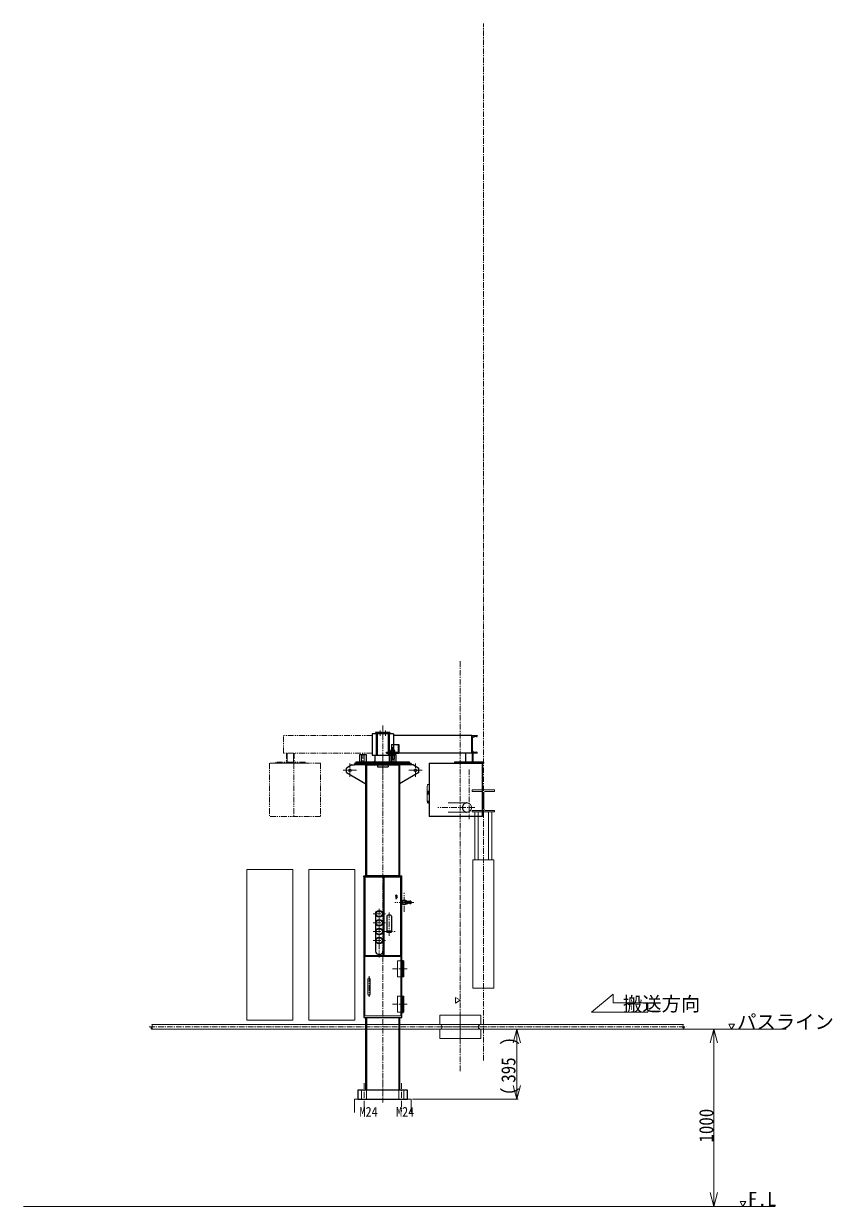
# Model space of a CAD drawing. Header units: millimetres. Extents: x -211 to 45495, y 24 to 52952.
# Drawn here: x 18189 to 22752, y 33830 to 40503 of the extents above; entities that cross this region are included whole.
import ezdxf

# ---------------------------------------------------------------- set-up
doc = ezdxf.new("R2010")
doc.units = ezdxf.units.MM
for name, pattern in [('CENTER', [50.7, 31.8, -6.3, 6.3, -6.3]), ('DASHED', [4, 3, -1]), ('PHANTOM', [63.3, 31.8, -6.3, 6.3, -6.3, 6.3, -6.3])]:
    doc.linetypes.add(name, pattern=pattern)
doc.layers.add('Layer2', color=7, linetype='Continuous')
doc.styles.add('ＭＳ 明朝', font='')
doc.styles.get('ＭＳ 明朝').set_extended_font_data('ＭＳ 明朝')
pattern_1 = [(45, (0, 0), (-3.5355339, 3.5355339), [])]
pattern_2 = [(-45, (0, 0), (0.70710678, 0.70710678), [])]
pattern_3 = [(45, (0, 0), (-0.70710678, 0.70710678), [])]

# ---------------------------------------------------------------- blocks, each defined once
blk = doc.blocks.new('BLKF186')
at = {"layer": 'Layer2', "color": 7, "linetype": 'CENTER', "lineweight": 13}
blk.add_line((18896.9, 34842.9), (21926.9, 34842.9), dxfattribs=at)
at = {"layer": 'Layer2', "color": 7, "linetype": 'Continuous', "lineweight": 13}
for p, q in [((21911.9, 34855.6), (18911.9, 34855.6)), ((18911.9, 34830.2), (22491.6, 34830.2))]:
    blk.add_line(p, q, dxfattribs=at)
for centre, start, end in [((18916.9, 34836.6), 128.21695, 231.78305), ((18906.9, 34849.3), 308.21695, 51.78305), ((18906.9, 34836.6), 308.21695, 51.78305), ((21916.9, 34849.3), 128.21695, 231.78305), ((21916.9, 34836.6), 128.21695, 231.78305), ((21906.9, 34836.6), 308.21695, 51.78305)]:
    blk.add_arc(centre, 8.08, start, end, dxfattribs=at)
blk = doc.blocks.new('BLKF187')
at = {"layer": 'Layer2', "color": 7, "linetype": 'Continuous', "lineweight": 13}
for p, q in [((20767.8, 34907.9), (20537.8, 34907.9)), ((20537.8, 34907.9), (20537.8, 34855.6)), ((20767.8, 34855.6), (20767.8, 34907.9)), ((20537.8, 34855.6), (20767.8, 34855.6)), ((20537.8, 34830.2), (20767.8, 34830.2)), ((20537.8, 34830.2), (20537.8, 34777.9)), ((20767.8, 34777.9), (20767.8, 34830.2)), ((20537.8, 34777.9), (20767.8, 34777.9))]:
    blk.add_line(p, q, dxfattribs=at)
at = {"layer": 'Layer2', "color": 7, "linetype": 'CENTER', "lineweight": 13}
for p, q in [((20652.8, 34922.9), (20652.8, 34757.9)), ((20522.8, 34842.9), (20782.8, 34842.9))]:
    blk.add_line(p, q, dxfattribs=at)
at = {"layer": 'Layer2', "color": 7, "linetype": 'Continuous', "lineweight": 13}
for centre, start, end in [((20537.8, 34842.9), 270, 90), ((20767.8, 34842.9), 90, 270)]:
    blk.add_arc(centre, 12.7, start, end, dxfattribs=at)
blk = doc.blocks.new('FXTIP_ARROW_S')
at = {"color": 0, "linetype": 'Continuous', "lineweight": -2}
for q in [(-1, 0), (-0.966, 0.259), (-0.966, -0.259)]:
    blk.add_line((0, 0), q, dxfattribs=at)
blk = doc.blocks.new('FXTIP_ARROW_E')
at = {"color": 0, "linetype": 'Continuous', "lineweight": -2}
for q in [(-1, 0), (-0.966, 0.259), (-0.966, -0.259)]:
    blk.add_line((0, 0), q, dxfattribs=at)
blk = doc.blocks.new('BLKF188')
at = {"layer": 'Layer2', "color": 6, "linetype": 'Continuous', "lineweight": 13}
for p, q in [((20720.3, 36171.2), (20720.3, 36180.2)), ((20720.3, 36180.2), (20845.3, 36180.2)), ((20771.5, 36171.2), (20720.3, 36171.2)), ((20845.3, 36171.2), (20794, 36171.2)), ((20845.3, 36180.2), (20845.3, 36171.2)), ((20779.5, 36072.2), (20779.5, 36163.2)), ((20786, 36163.2), (20786, 36072.2)), ((20720.3, 36055.2), (20720.3, 36064.2)), ((20720.3, 36064.2), (20771.5, 36064.2)), ((20845.3, 36055.2), (20720.3, 36055.2)), ((20794, 36064.2), (20845.3, 36064.2)), ((20845.3, 36064.2), (20845.3, 36055.2))]:
    blk.add_line(p, q, dxfattribs=at)
for centre, start, end in [((20771.5, 36163.2), 0, 90), ((20794, 36163.2), 90, 180), ((20771.5, 36072.2), 270, 0), ((20794, 36072.2), 180, 270)]:
    blk.add_arc(centre, 8, start, end, dxfattribs=at)
blk = doc.blocks.new('BLKF189')
at = {"layer": 'Layer2', "color": 6, "linetype": 'Continuous', "lineweight": 13}
for p, q in [((19797.8, 35730.2), (19797.8, 34880.2)), ((19797.8, 35730.2), (20057.8, 35730.2)), ((20057.8, 35730.2), (20057.8, 34880.2)), ((19797.8, 34880.2), (20057.8, 34880.2))]:
    blk.add_line(p, q, dxfattribs=at)
blk = doc.blocks.new('BLKF190')
at = {"layer": 'Layer2', "color": 6, "linetype": 'Continuous', "lineweight": 13}
for p, q in [((19447.8, 35730.2), (19447.8, 34880.2)), ((19447.8, 35730.2), (19707.8, 35730.2)), ((19707.8, 35730.2), (19707.8, 34880.2)), ((19447.8, 34880.2), (19707.8, 34880.2))]:
    blk.add_line(p, q, dxfattribs=at)
blk = doc.blocks.new('BLKF193')
at = {"layer": 'Layer2', "color": 7, "linetype": 'CENTER', "lineweight": 13}
blk.add_line((20215.3, 35647.5), (20215.3, 34437.5), dxfattribs=at)
at = {"layer": 'Layer2', "color": 3, "linetype": 'Continuous', "lineweight": 25}
for p, q in [((20119.9, 34485.2), (20119.9, 34895.2)), ((20119.9, 34895.2), (20310.6, 34895.2)), ((20310.6, 34895.2), (20310.6, 34485.2)), ((20310.6, 34485.2), (20119.9, 34485.2))]:
    blk.add_line(p, q, dxfattribs=at)
at = {"layer": 'Layer2', "color": 7, "linetype": 'DASHED', "lineweight": 13}
for p, q in [((20125.2, 34485.2), (20125.2, 34895.2)), ((20305.3, 34485.2), (20305.3, 34895.2))]:
    blk.add_line(p, q, dxfattribs=at)
blk = doc.blocks.new('BLKF194')
at = {"layer": 'Layer2', "color": 7, "linetype": 'DASHED', "lineweight": 13}
for p, q in [((20326.3, 35215.2), (20325.8, 35214.7)), ((20325.8, 35214.7), (20325.8, 35197.7)), ((20331.8, 35214.7), (20325.8, 35214.7)), ((20325.8, 35197.2), (20325.8, 35179.2)), ((20325.8, 35178.7), (20325.8, 35161.7)), ((20331.8, 35214.7), (20331.3, 35215.2)), ((20331.8, 35197.7), (20331.8, 35214.7)), ((20331.8, 35179.2), (20331.8, 35197.2)), ((20331.8, 35161.7), (20331.8, 35178.7)), ((20325.8, 35161.2), (20325.8, 35143.2)), ((20325.8, 35142.7), (20325.8, 35125.7)), ((20325.8, 35125.7), (20326.3, 35125.2)), ((20331.8, 35125.7), (20325.8, 35125.7)), ((20331.3, 35125.2), (20331.8, 35125.7)), ((20331.8, 35143.2), (20331.8, 35161.2)), ((20331.8, 35125.7), (20331.8, 35142.7))]:
    blk.add_line(p, q, dxfattribs=at)
at = {"layer": 'Layer2', "color": 7, "linetype": 'Continuous', "lineweight": 13}
for p, q in [((20325.8, 35197.7), (20325.8, 35197.2)), ((20325.8, 35179.2), (20325.8, 35178.7)), ((20331.8, 35197.2), (20331.8, 35197.7)), ((20331.8, 35178.7), (20331.8, 35179.2)), ((20325.8, 35161.7), (20325.8, 35161.2)), ((20325.8, 35143.2), (20325.8, 35142.7)), ((20331.8, 35161.2), (20331.8, 35161.7)), ((20331.8, 35142.7), (20331.8, 35143.2))]:
    blk.add_line(p, q, dxfattribs=at)
at = {"layer": 'Layer2', "color": 7, "linetype": 'CENTER', "lineweight": 13}
blk.add_line((20328.8, 35219.7), (20328.8, 35120.7), dxfattribs=at)
blk = doc.blocks.new('BLKF195')
at = {"layer": 'Layer2', "color": 7, "linetype": 'Continuous', "lineweight": 13}
for p, q in [((20298.8, 35127.2), (20298.8, 35213.2)), ((20322.3, 35215.2), (20300.8, 35215.2)), ((20322.3, 35215.2), (20322.3, 35197.2)), ((20322.3, 35197.2), (20334.8, 35197.2)), ((20322.3, 35179.2), (20322.3, 35161.2)), ((20334.8, 35179.2), (20322.3, 35179.2)), ((20334.8, 35179.2), (20334.8, 35197.2)), ((20322.3, 35125.2), (20300.8, 35125.2)), ((20322.3, 35161.2), (20334.8, 35161.2)), ((20334.8, 35143.2), (20322.3, 35143.2)), ((20322.3, 35143.2), (20322.3, 35125.2)), ((20334.8, 35143.2), (20334.8, 35161.2))]:
    blk.add_line(p, q, dxfattribs=at)
at = {"layer": 'Layer2', "color": 7, "linetype": 'DASHED', "lineweight": 13}
for p, q in [((20322.8, 35197.2), (20322.8, 35179.2)), ((20323.6, 35179.2), (20323.6, 35197.2)), ((20325.8, 35197.2), (20325.8, 35179.2)), ((20331.8, 35179.2), (20331.8, 35197.2)), ((20322.8, 35161.2), (20322.8, 35143.2)), ((20323.6, 35143.2), (20323.6, 35161.2)), ((20325.8, 35161.2), (20325.8, 35143.2)), ((20331.8, 35143.2), (20331.8, 35161.2))]:
    blk.add_line(p, q, dxfattribs=at)
at = {"layer": 'Layer2', "color": 7, "linetype": 'CENTER', "lineweight": 13}
for p, q in [((20328.8, 35179.2), (20328.8, 35197.2)), ((20328.8, 35143.2), (20328.8, 35161.2))]:
    blk.add_line(p, q, dxfattribs=at)
at = {"layer": 'Layer2', "color": 7, "linetype": 'Continuous', "lineweight": 13}
for centre, start, end in [((20300.8, 35213.2), 90, 180), ((20300.8, 35127.2), 180, 270)]:
    blk.add_arc(centre, 2, start, end, dxfattribs=at)
blk = doc.blocks.new('BLKF196')
at = {"layer": 'Layer2', "color": 7, "linetype": 'DASHED', "lineweight": 13}
for p, q in [((20325.8, 35014.7), (20326.3, 35015.2)), ((20325.8, 34997.7), (20325.8, 35014.7)), ((20331.8, 35014.7), (20325.8, 35014.7)), ((20325.8, 34979.2), (20325.8, 34997.2)), ((20325.8, 34961.7), (20325.8, 34978.7)), ((20331.3, 35015.2), (20331.8, 35014.7)), ((20331.8, 35014.7), (20331.8, 34997.7)), ((20331.8, 34997.2), (20331.8, 34979.2)), ((20331.8, 34978.7), (20331.8, 34961.7)), ((20325.8, 34943.2), (20325.8, 34961.2)), ((20325.8, 34925.7), (20325.8, 34942.7)), ((20326.3, 34925.2), (20325.8, 34925.7)), ((20331.8, 34925.7), (20325.8, 34925.7)), ((20331.8, 34925.7), (20331.3, 34925.2)), ((20331.8, 34961.2), (20331.8, 34943.2)), ((20331.8, 34942.7), (20331.8, 34925.7))]:
    blk.add_line(p, q, dxfattribs=at)
at = {"layer": 'Layer2', "color": 7, "linetype": 'Continuous', "lineweight": 13}
for p, q in [((20325.8, 34997.2), (20325.8, 34997.7)), ((20325.8, 34978.7), (20325.8, 34979.2)), ((20331.8, 34997.7), (20331.8, 34997.2)), ((20331.8, 34979.2), (20331.8, 34978.7)), ((20325.8, 34961.2), (20325.8, 34961.7)), ((20325.8, 34942.7), (20325.8, 34943.2)), ((20331.8, 34961.7), (20331.8, 34961.2)), ((20331.8, 34943.2), (20331.8, 34942.7))]:
    blk.add_line(p, q, dxfattribs=at)
at = {"layer": 'Layer2', "color": 7, "linetype": 'CENTER', "lineweight": 13}
blk.add_line((20328.8, 34920.7), (20328.8, 35019.7), dxfattribs=at)
blk = doc.blocks.new('BLKF197')
at = {"layer": 'Layer2', "color": 7, "linetype": 'Continuous', "lineweight": 13}
for p, q in [((20298.8, 35013.2), (20298.8, 34927.2)), ((20322.3, 35015.2), (20300.8, 35015.2)), ((20322.3, 34997.2), (20322.3, 35015.2)), ((20334.8, 34997.2), (20322.3, 34997.2)), ((20322.3, 34979.2), (20334.8, 34979.2)), ((20322.3, 34961.2), (20322.3, 34979.2)), ((20334.8, 34997.2), (20334.8, 34979.2)), ((20322.3, 34925.2), (20300.8, 34925.2)), ((20334.8, 34961.2), (20322.3, 34961.2)), ((20322.3, 34943.2), (20334.8, 34943.2)), ((20322.3, 34925.2), (20322.3, 34943.2)), ((20334.8, 34961.2), (20334.8, 34943.2))]:
    blk.add_line(p, q, dxfattribs=at)
at = {"layer": 'Layer2', "color": 7, "linetype": 'DASHED', "lineweight": 13}
for p, q in [((20322.8, 34979.2), (20322.8, 34997.2)), ((20323.6, 34997.2), (20323.6, 34979.2)), ((20325.8, 34979.2), (20325.8, 34997.2)), ((20331.8, 34997.2), (20331.8, 34979.2)), ((20322.8, 34943.2), (20322.8, 34961.2)), ((20323.6, 34961.2), (20323.6, 34943.2)), ((20325.8, 34943.2), (20325.8, 34961.2)), ((20331.8, 34961.2), (20331.8, 34943.2))]:
    blk.add_line(p, q, dxfattribs=at)
at = {"layer": 'Layer2', "color": 7, "linetype": 'CENTER', "lineweight": 13}
for p, q in [((20328.8, 34997.2), (20328.8, 34979.2)), ((20328.8, 34961.2), (20328.8, 34943.2))]:
    blk.add_line(p, q, dxfattribs=at)
at = {"layer": 'Layer2', "color": 7, "linetype": 'Continuous', "lineweight": 13}
for centre, start, end in [((20300.8, 35013.2), 90, 180), ((20300.8, 34927.2), 180, 270)]:
    blk.add_arc(centre, 2, start, end, dxfattribs=at)
blk = doc.blocks.new('BLKF198')
at = {"layer": 'Layer2', "color": 7, "linetype": 'CENTER', "lineweight": 13}
blk.add_line((20215.3, 36367.9), (20215.3, 35647.5), dxfattribs=at)
at = {"layer": 'Layer2', "color": 3, "linetype": 'Continuous', "lineweight": 25}
for p, q in [((20119.9, 35695.2), (20119.9, 36320.2)), ((20119.9, 36320.2), (20310.6, 36320.2)), ((20310.6, 36320.2), (20310.6, 35695.2)), ((20310.6, 35695.2), (20119.9, 35695.2))]:
    blk.add_line(p, q, dxfattribs=at)
at = {"layer": 'Layer2', "color": 7, "linetype": 'DASHED', "lineweight": 13}
for p, q in [((20125.2, 35695.2), (20125.2, 36320.2)), ((20305.3, 35695.2), (20305.3, 36320.2))]:
    blk.add_line(p, q, dxfattribs=at)
blk = doc.blocks.new('BLKF199')
at = {"layer": 'Layer2', "color": 7, "linetype": 'CENTER', "lineweight": 13}
blk.add_line((20358.5, 35545.2), (20348, 35545.2), dxfattribs=at)
at = {"layer": 'Layer2', "color": 3, "linetype": 'Continuous', "lineweight": 25}
for p, q in [((20350, 35537.7), (20350, 35552.7)), ((20350, 35552.7), (20355.9, 35552.7)), ((20355.9, 35549), (20350, 35549)), ((20355.9, 35541.5), (20350, 35541.5)), ((20355.9, 35537.7), (20350, 35537.7)), ((20355.9, 35552.7), (20356.5, 35551.7)), ((20356.5, 35538.7), (20355.9, 35537.7)), ((20356.5, 35551.7), (20356.5, 35538.7))]:
    blk.add_line(p, q, dxfattribs=at)
for centre, radius, start, end in [((20353.2, 35550.8), 3.32, 325.61575, 34.38425), ((20344.1, 35545.2), 12.4, 342.41205, 17.58795), ((20353.2, 35539.6), 3.32, 325.61575, 34.38425)]:
    blk.add_arc(centre, radius, start, end, dxfattribs=at)
blk = doc.blocks.new('BLKF200')
at = {"layer": 'Layer2', "color": 7, "linetype": 'CENTER', "lineweight": 13}
blk.add_line((20376.3, 35545.2), (20341.8, 35545.2), dxfattribs=at)
at = {"layer": 'Layer2', "color": 3, "linetype": 'Continuous', "lineweight": 25}
for p, q in [((20345, 35549.2), (20343.8, 35548)), ((20343.8, 35548), (20343.8, 35542.4)), ((20345, 35541.2), (20343.8, 35542.4)), ((20368.8, 35549.2), (20345, 35549.2)), ((20345, 35549.2), (20345, 35541.2)), ((20368.8, 35541.2), (20345, 35541.2)), ((20367.2, 35549.2), (20367.2, 35541.2)), ((20373.7, 35552.7), (20368.8, 35552.7)), ((20368.8, 35552.7), (20368.8, 35537.7)), ((20373.7, 35549), (20368.8, 35549)), ((20373.7, 35541.5), (20368.8, 35541.5)), ((20373.7, 35537.7), (20368.8, 35537.7)), ((20373.7, 35552.7), (20374.3, 35551.7)), ((20374.3, 35538.7), (20373.7, 35537.7)), ((20374.3, 35551.7), (20374.3, 35538.7))]:
    blk.add_line(p, q, dxfattribs=at)
at = {"layer": 'Layer2', "color": 7, "linetype": 'DASHED', "lineweight": 13}
for p, q in [((20367.2, 35548.4), (20344.2, 35548.4)), ((20367.2, 35542), (20344.2, 35542)), ((20368.8, 35549.2), (20367.2, 35548.4)), ((20368.8, 35541.2), (20367.2, 35542))]:
    blk.add_line(p, q, dxfattribs=at)
at = {"layer": 'Layer2', "color": 3, "linetype": 'Continuous', "lineweight": 25}
for centre, radius, start, end in [((20371, 35550.8), 3.32, 325.61575, 34.38425), ((20361.9, 35545.2), 12.4, 342.41205, 17.58795), ((20371, 35539.6), 3.32, 325.61575, 34.38425)]:
    blk.add_arc(centre, radius, start, end, dxfattribs=at)
blk = doc.blocks.new('BLKF201')
at = {"layer": 'Layer2', "color": 3, "linetype": 'Continuous', "lineweight": 25}
for p, q in [((20389.3, 36320.2), (20375.3, 36320.2)), ((20389.3, 36320.2), (20419.3, 36302.7)), ((20419.3, 36277.7), (20419.3, 36302.7)), ((20419.3, 36277.7), (20310.6, 36214.3))]:
    blk.add_line(p, q, dxfattribs=at)
at = {"layer": 'Layer2', "color": 7, "linetype": 'CENTER', "lineweight": 13}
for p, q in [((20400.3, 36252.7), (20400.3, 36327.7)), ((20362.8, 36290.2), (20437.8, 36290.2))]:
    blk.add_line(p, q, dxfattribs=at)
at = {"layer": 'Layer2', "color": 3, "linetype": 'Continuous', "lineweight": 25}
blk.add_circle((20400.3, 36290.2), 7.5, dxfattribs=at)
blk = doc.blocks.new('BLKF203')
at = {"layer": 'Layer2', "color": 7, "linetype": 'PHANTOM', "lineweight": 13}
for p, q in [((19776.9, 36336.2), (19611.9, 36336.2)), ((19611.9, 36336.2), (19611.9, 36330.2)), ((19611.9, 36330.2), (19776.9, 36330.2)), ((19776.9, 36330.2), (19776.9, 36336.2))]:
    blk.add_line(p, q, dxfattribs=at)
blk = doc.blocks.new('BLKF202')
at = {"layer": 'Layer2', "color": 7, "linetype": 'PHANTOM', "lineweight": 13}
for p, q in [((20155.3, 36486.2), (19655.2, 36486.2)), ((19655.2, 36386.2), (19655.2, 36486.2)), ((20155.3, 36386.2), (19655.2, 36386.2)), ((19673, 36386.2), (19673, 36336.2)), ((19715.7, 36386.2), (19715.7, 36336.2)), ((19864.5, 36330.2), (19576.4, 36330.2)), ((19576.4, 36330.2), (19576.4, 36030.2)), ((19673, 36336.2), (19715.7, 36336.2)), ((19714.5, 36330.2), (19714.5, 36030.2)), ((19864.5, 36330.2), (19864.5, 36030.2)), ((19864.5, 36030.2), (19576.4, 36030.2))]:
    blk.add_line(p, q, dxfattribs=at)
at = {"layer": 'Layer2', "color": 7, "linetype": 'DASHED', "lineweight": 13}
for p, q in [((19676.5, 36386.2), (19676.5, 36336.2)), ((19712.2, 36386.2), (19712.2, 36336.2))]:
    blk.add_line(p, q, dxfattribs=at)
at = {"layer": 'Layer2', "color": 7, "linetype": 'PHANTOM', "lineweight": 13}
blk.add_blockref('BLKF203', (0, 0), dxfattribs=at)
blk = doc.blocks.new('BLKF204')
at = {"layer": 'Layer2', "color": 3, "linetype": 'Continuous', "lineweight": 25}
for p, q in [((20283.9, 36402.2), (20258.9, 36402.2)), ((20258.9, 36402.2), (20258.9, 36392.2)), ((20283.9, 36392.2), (20258.9, 36392.2)), ((20263.9, 36392.2), (20263.9, 36352.2)), ((20278.9, 36392.2), (20278.9, 36352.2)), ((20283.9, 36392.2), (20283.9, 36402.2)), ((20263.9, 36352.2), (20278.9, 36352.2))]:
    blk.add_line(p, q, dxfattribs=at)
at = {"layer": 'Layer2', "color": 7, "linetype": 'CENTER', "lineweight": 13}
blk.add_line((20271.4, 36412.2), (20271.4, 36342.2), dxfattribs=at)
blk = doc.blocks.new('BLKF205')
at = {"layer": 'Layer2', "color": 6, "linetype": 'Continuous', "lineweight": 20}
for p, q in [((20477.8, 36030.2), (20477.8, 36330.2)), ((20477.8, 36330.2), (20777.8, 36330.2)), ((20478.8, 36031.2), (20478.8, 36329.2)), ((20478.8, 36329.2), (20776.8, 36329.2)), ((20776.8, 36329.2), (20776.8, 36031.2)), ((20777.8, 36330.2), (20777.8, 36030.2)), ((20466.8, 36157.3), (20466.8, 36201.2)), ((20470.4, 36172.7), (20470.4, 36157.4)), ((20470.4, 36172.7), (20476.5, 36172.7)), ((20470.6, 36154.6), (20470.6, 36172.7)), ((20470.6, 36171.1), (20476.5, 36171.1)), ((20472, 36210.2), (20476.8, 36210.2)), ((20478.6, 36172.9), (20478.6, 36174.1)), ((20478.6, 36172.9), (20478.6, 36114.2)), ((20478.8, 36208.2), (20478.8, 36175)), ((20466.8, 36152.2), (20466.8, 36157.3)), ((20466.8, 36114.2), (20466.8, 36150.9)), ((20468.1, 36154.1), (20468.6, 36154.3)), ((20468.7, 36156.8), (20470.4, 36157.4)), ((20473.2, 36117), (20469.9, 36114.7)), ((20470.4, 36154.6), (20470.4, 36157.4)), ((20476.6, 36105.2), (20472, 36105.2)), ((20478.6, 36114.2), (20478.6, 36108.2)), ((20478.6, 36108.2), (20478.6, 36107.2)), ((20776.8, 36031.2), (20478.8, 36031.2)), ((20777.8, 36030.2), (20477.8, 36030.2))]:
    blk.add_line(p, q, dxfattribs=at)
for centre, radius, start, end in [((20776.8, 36329.2), 0.25, 0, 180), ((20776.8, 36329.2), 0.25, 180, 0), ((20777.8, 36330.2), 0.25, 0, 180), ((20777.8, 36330.2), 0.25, 180, 0), ((20481.8, 36201.2), 15, 152.96431, 180), ((20472, 36206.2), 4, 90, 152.96431), ((20476.5, 36175), 2.32, 271.82835, 358.75344), ((20476.5, 36173.4), 2.32, 271.82835, 335.68791), ((20476.8, 36208.2), 2, 0, 90), ((20467.4, 36157.6), 0.706, 211.31144, 261.07668), ((20471.6, 36151), 4.86, 154.98938, 181.01376), ((20468.8, 36152.2), 2, 180, 193.17954), ((20481.8, 36114.2), 15, 180, 207.0357), ((20469.1, 36152.3), 1.98, 117.76357, 157.76027), ((20468.5, 36161.6), 4.84, 255.55894, 267.4061), ((20468.4, 36158), 1.24, 263.06307, 286.01695), ((20472, 36109.2), 4, 207.03569, 270), ((20444.4, 36286.9), 134.9, 280.33278, 281.18889), ((20472.7, 36114.2), 2.8, 0, 180), ((20472.7, 36114.2), 2.8, 180, 0.00001), ((20476.6, 36107.2), 2, 270, 0), ((20478.8, 36031.2), 0.25, 0, 180), ((20478.8, 36031.2), 0.25, 180, 0), ((20477.8, 36030.2), 0.25, 0, 180), ((20477.8, 36030.2), 0.25, 180, 0)]:
    blk.add_arc(centre, radius, start, end, dxfattribs=at)
blk = doc.blocks.new('BLKF206')
at = {"layer": 'Layer2', "color": 3, "linetype": 'Continuous', "lineweight": 25}
for p, q in [((20785.3, 36336.2), (20620.3, 36336.2)), ((20620.3, 36336.2), (20620.3, 36330.2)), ((20620.3, 36330.2), (20785.3, 36330.2)), ((20785.3, 36330.2), (20785.3, 36336.2))]:
    blk.add_line(p, q, dxfattribs=at)
blk = doc.blocks.new('BLKF207')
at = {"layer": 'Layer2', "color": 3, "linetype": 'Continuous', "lineweight": 25}
for p, q in [((20717, 36386.2), (20717, 36486.2)), ((20717, 36486.2), (20748.4, 36486.2)), ((20720.2, 36469.4), (20720.2, 36403)), ((20744.7, 36480.4), (20727.5, 36477.4)), ((20748.4, 36486.2), (20748.4, 36484.3)), ((20748.4, 36386.2), (20717, 36386.2)), ((20727.5, 36395), (20744.7, 36392.1)), ((20748.4, 36388.1), (20748.4, 36386.2))]:
    blk.add_line(p, q, dxfattribs=at)
for centre, radius, start, end in [((20728.2, 36469.4), 8, 95, 180), ((20744.4, 36484.3), 4, 275, 0), ((20728.2, 36403), 8, 180, 265), ((20744.4, 36388.1), 4, 0, 85)]:
    blk.add_arc(centre, radius, start, end, dxfattribs=at)
blk = doc.blocks.new('BLKF209')
at = {"layer": 'Layer2', "color": 3, "linetype": 'Continuous', "lineweight": 25}
for p, q in [((20263.9, 36436.2), (20306.6, 36436.2)), ((20263.9, 36436.2), (20263.9, 36392.2)), ((20302.8, 36436.2), (20302.8, 36392.2)), ((20306.6, 36436.2), (20306.6, 36392.2)), ((20236.3, 36392.2), (20306.6, 36392.2)), ((20236.3, 36386.2), (20236.3, 36392.2)), ((20236.3, 36386.2), (20306.6, 36386.2)), ((20275.2, 36392.2), (20275.2, 36386.2)), ((20306.6, 36386.2), (20306.6, 36392.2))]:
    blk.add_line(p, q, dxfattribs=at)
blk = doc.blocks.new('BLKF208')
at = {"layer": 'Layer2', "color": 7, "linetype": 'DASHED', "lineweight": 13}
for p, q in [((20263.9, 36392.2), (20263.9, 36386.2)), ((20278.9, 36392.2), (20278.9, 36386.2))]:
    blk.add_line(p, q, dxfattribs=at)
at = {"layer": 'Layer2', "color": 7, "linetype": 'CENTER', "lineweight": 13}
blk.add_line((20271.4, 36420.6), (20271.4, 36366.6), dxfattribs=at)
at = {"layer": 'Layer2', "color": 3, "linetype": 'Continuous', "lineweight": 25}
blk.add_blockref('BLKF209', (0, 0), dxfattribs=at)
blk = doc.blocks.new('BLKF210')
at = {"layer": 'Layer2', "color": 3, "linetype": 'Continuous', "lineweight": 25}
for p, q in [((20291.4, 36378.2), (20251.4, 36378.2)), ((20251.4, 36378.2), (20251.4, 36338.2)), ((20291.4, 36338.2), (20291.4, 36378.2)), ((20251.4, 36338.2), (20291.4, 36338.2))]:
    blk.add_line(p, q, dxfattribs=at)
at = {"layer": 'Layer2', "color": 7, "linetype": 'DASHED', "lineweight": 13}
for p, q in [((20263.9, 36378.2), (20263.9, 36338.2)), ((20278.9, 36378.2), (20278.9, 36338.2))]:
    blk.add_line(p, q, dxfattribs=at)
at = {"layer": 'Layer2', "color": 7, "linetype": 'CENTER', "lineweight": 13}
blk.add_line((20271.4, 36386.2), (20271.4, 36330.2), dxfattribs=at)
blk = doc.blocks.new('BLKF211')
at = {"layer": 'Layer2', "color": 3, "linetype": 'Continuous', "lineweight": 25}
for p, q in [((20123.5, 36378.2), (20083.5, 36378.2)), ((20083.5, 36378.2), (20083.5, 36338.2)), ((20123.5, 36338.2), (20123.5, 36378.2)), ((20083.5, 36338.2), (20123.5, 36338.2))]:
    blk.add_line(p, q, dxfattribs=at)
at = {"layer": 'Layer2', "color": 7, "linetype": 'DASHED', "lineweight": 13}
for p, q in [((20096, 36378.2), (20096, 36338.2)), ((20111, 36378.2), (20111, 36338.2))]:
    blk.add_line(p, q, dxfattribs=at)
at = {"layer": 'Layer2', "color": 7, "linetype": 'CENTER', "lineweight": 13}
blk.add_line((20103.5, 36386.2), (20103.5, 36330.2), dxfattribs=at)
blk = doc.blocks.new('BLKF212')
at = {"layer": 'Layer2', "color": 3, "linetype": 'Continuous', "lineweight": 25}
for p, q in [((20041.3, 36320.2), (20011.3, 36302.7)), ((20011.3, 36277.7), (20011.3, 36302.7)), ((20041.3, 36320.2), (20055.3, 36320.2)), ((20011.3, 36277.7), (20119.9, 36214.3))]:
    blk.add_line(p, q, dxfattribs=at)
at = {"layer": 'Layer2', "color": 7, "linetype": 'CENTER', "lineweight": 13}
for p, q in [((20030.3, 36252.7), (20030.3, 36327.7)), ((20067.8, 36290.2), (19992.8, 36290.2))]:
    blk.add_line(p, q, dxfattribs=at)
at = {"layer": 'Layer2', "color": 3, "linetype": 'Continuous', "lineweight": 25}
blk.add_circle((20030.3, 36290.2), 7.5, dxfattribs=at)
blk = doc.blocks.new('BLKF192')
at = {"layer": 'Layer2', "linetype": 'Continuous', "lineweight": 13}
h = blk.add_hatch(dxfattribs=at)
h.set_pattern_fill('_USER', scale=5, angle=45, style=0, pattern_type=0)
h.set_pattern_definition(pattern_1)
h.paths.add_polyline_path([(20185.3, 36496.2), (20185.3, 36376.2), (20177.8, 36376.2), (20177.8, 36496.2)])
h = blk.add_hatch(dxfattribs=at)
h.set_pattern_fill('_USER', scale=5, angle=45, style=0, pattern_type=0)
h.set_pattern_definition(pattern_1)
h.paths.add_polyline_path([(20245.3, 36496.2), (20245.3, 36376.2), (20252.8, 36376.2), (20252.8, 36496.2)])
at = {"layer": 'Layer2', "linetype": 'Continuous', "lineweight": 20}
h = blk.add_hatch(dxfattribs=at)
h.set_pattern_fill('_USER', color=6, angle=45, style=0, pattern_type=0)
h.set_pattern_definition(pattern_3)
h.paths.add_polyline_path([(20170.3, 36344.2), (20164.3, 36338.2), (20170.3, 36338.2)])
h = blk.add_hatch(dxfattribs=at)
h.set_pattern_fill('_USER', color=6, angle=-45, style=0, pattern_type=0)
h.set_pattern_definition(pattern_2)
h.paths.add_polyline_path([(20185.3, 36329.2), (20185.3, 36323.2), (20179.3, 36329.2)])
h = blk.add_hatch(dxfattribs=at)
h.set_pattern_fill('_USER', color=6, angle=-45, style=0, pattern_type=0)
h.set_pattern_definition(pattern_2)
h.paths.add_polyline_path([(20245.3, 36329.2), (20245.3, 36323.2), (20251.3, 36329.2)])
h = blk.add_hatch(dxfattribs=at)
h.set_pattern_fill('_USER', color=6, angle=45, style=0, pattern_type=0)
h.set_pattern_definition(pattern_3)
h.paths.add_polyline_path([(20260.3, 36344.2), (20266.3, 36338.2), (20260.3, 36338.2)])
at = {"layer": 'Layer2', "color": 3, "linetype": 'Continuous', "lineweight": 25}
for p, q in [((20255.3, 36503.2), (20175.3, 36503.2)), ((20175.3, 36503.2), (20175.3, 36497.2)), ((20255.3, 36503.2), (20255.3, 36497.2)), ((20275.3, 36496.2), (20155.3, 36496.2)), ((20155.3, 36496.2), (20155.3, 36376.2)), ((20255.3, 36497.2), (20175.3, 36497.2)), ((20185.3, 36496.2), (20185.3, 36497.2)), ((20245.3, 36496.2), (20245.3, 36497.2)), ((20275.3, 36496.2), (20275.3, 36392.2)), ((20717, 36486.2), (20275.3, 36486.2)), ((20717, 36486.2), (20717, 36386.2)), ((20155.3, 36376.2), (20275.3, 36376.2)), ((20170.3, 36376.2), (20170.3, 36338.2)), ((20260.3, 36376.2), (20260.3, 36338.2)), ((20717, 36386.2), (20275.3, 36386.2)), ((20275.3, 36386.2), (20275.3, 36376.2)), ((20681.4, 36386.2), (20681.4, 36336.2)), ((20724.1, 36386.2), (20724.1, 36336.2)), ((20375.3, 36329.2), (20055.3, 36329.2)), ((20055.3, 36329.2), (20055.3, 36320.2)), ((20375.3, 36320.2), (20055.3, 36320.2)), ((20065.3, 36338.2), (20365.3, 36338.2)), ((20065.3, 36329.2), (20065.3, 36338.2)), ((20065.3, 36329.2), (20365.3, 36329.2)), ((20185.3, 36329.2), (20185.3, 36309.2)), ((20185.3, 36309.2), (20245.3, 36309.2)), ((20245.3, 36329.2), (20245.3, 36309.2)), ((20365.3, 36329.2), (20365.3, 36338.2)), ((20375.3, 36329.2), (20375.3, 36320.2)), ((20681.4, 36336.2), (20724.1, 36336.2)), ((20107.8, 35695.2), (20322.8, 35695.2)), ((20107.8, 35689.2), (20107.8, 35695.2)), ((20107.8, 35689.2), (20107.8, 34895.2)), ((20107.8, 35689.2), (20322.8, 35689.2)), ((20113.8, 35689.2), (20113.8, 35245.2)), ((20216.8, 35689.2), (20216.8, 35245.2)), ((20316.8, 35245.2), (20316.8, 35689.2)), ((20322.8, 35689.2), (20322.8, 35695.2)), ((20322.8, 34895.2), (20322.8, 35689.2)), ((20288.8, 35582.7), (20288.8, 35570.2)), ((20294.8, 35582.7), (20294.8, 35570.2)), ((20174.1, 35480.2), (20174.1, 35330.2)), ((20216.8, 35480.2), (20216.8, 35330.2)), ((20238.2, 35466.8), (20238.2, 35380.2)), ((20265.4, 35466.8), (20265.4, 35380.2)), ((20174.1, 35330.2), (20174.1, 35270.2)), ((20216.8, 35330.2), (20216.8, 35270.2)), ((20107.8, 35245.2), (20322.8, 35245.2)), ((20107.8, 34895.2), (20322.8, 34895.2)), ((20355.3, 34485.2), (20075.3, 34485.2)), ((20075.3, 34485.2), (20075.3, 34435.2)), ((20075.3, 34435.2), (20355.3, 34435.2)), ((20355.3, 34435.2), (20355.3, 34485.2))]:
    blk.add_line(p, q, dxfattribs=at)
at = {"layer": 'Layer2', "color": 7, "linetype": 'CENTER', "lineweight": 13}
for p, q in [((20200.3, 36515.2), (20200.3, 36484.8)), ((20215.3, 36543.2), (20215.3, 36271.2)), ((20230.3, 36515.2), (20230.3, 36484.8)), ((20285.1, 35582.7), (20297.9, 35582.7)), ((20291.8, 35589.1), (20291.8, 35563.5)), ((20336.4, 35491.6), (20336.4, 35598.8)), ((20195.4, 35509), (20195.4, 35301)), ((20390, 35545.2), (20282.8, 35545.2)), ((20160.4, 35480.2), (20230.7, 35480.2)), ((20251.8, 35488.7), (20251.8, 35356)), ((20160.4, 35430.2), (20230.7, 35430.2)), ((20160.4, 35380.2), (20230.7, 35380.2)), ((20226.2, 35380.2), (20286.2, 35380.2)), ((20160.4, 35330.2), (20230.7, 35330.2)), ((20195.4, 35363), (20195.4, 35235)), ((20352.3, 35170.2), (20270.8, 35170.2)), ((20328.8, 35197.7), (20328.8, 35215.2)), ((20328.8, 35161.7), (20328.8, 35178.7)), ((20137.8, 35128.7), (20137.8, 35011.7)), ((20328.8, 35125.2), (20328.8, 35142.7)), ((20352.3, 34970.2), (20270.8, 34970.2)), ((20328.8, 35015.2), (20328.8, 34997.7)), ((20328.8, 34978.7), (20328.8, 34961.7)), ((20328.8, 34942.7), (20328.8, 34925.2)), ((20110.3, 34525.2), (20110.3, 34365.2)), ((20215.3, 34545.2), (20215.3, 34415.2)), ((20320.3, 34525.2), (20320.3, 34365.2))]:
    blk.add_line(p, q, dxfattribs=at)
at = {"layer": 'Layer2', "color": 7, "linetype": 'Continuous', "lineweight": 13}
for p, q in [((20177.8, 36496.2), (20177.8, 36376.2)), ((20185.3, 36496.2), (20185.3, 36376.2)), ((20245.3, 36496.2), (20245.3, 36376.2)), ((20252.8, 36496.2), (20252.8, 36376.2)), ((20334.8, 35215.2), (20322.8, 35215.2)), ((20322.8, 35215.2), (20322.8, 35197.7)), ((20334.8, 35197.7), (20322.8, 35197.7)), ((20322.8, 35178.7), (20322.8, 35161.7)), ((20322.8, 35178.7), (20334.8, 35178.7)), ((20334.8, 35197.7), (20334.8, 35215.2)), ((20334.8, 35161.7), (20334.8, 35178.7)), ((20131.3, 35113.7), (20131.3, 35026.7)), ((20144.3, 35026.7), (20144.3, 35113.7)), ((20334.8, 35161.7), (20322.8, 35161.7)), ((20322.8, 35142.7), (20322.8, 35125.2)), ((20322.8, 35142.7), (20334.8, 35142.7)), ((20334.8, 35125.2), (20322.8, 35125.2)), ((20334.8, 35125.2), (20334.8, 35142.7)), ((20334.8, 35015.2), (20322.8, 35015.2)), ((20322.8, 34997.7), (20322.8, 35015.2)), ((20322.8, 34997.7), (20334.8, 34997.7)), ((20334.8, 34978.7), (20322.8, 34978.7)), ((20322.8, 34961.7), (20322.8, 34978.7)), ((20334.8, 35015.2), (20334.8, 34997.7)), ((20334.8, 34978.7), (20334.8, 34961.7)), ((20322.8, 34961.7), (20334.8, 34961.7)), ((20334.8, 34942.7), (20322.8, 34942.7)), ((20322.8, 34925.2), (20322.8, 34942.7)), ((20334.8, 34925.2), (20322.8, 34925.2)), ((20334.8, 34942.7), (20334.8, 34925.2)), ((20055.3, 34359.2), (20055.3, 34435.2)), ((20055.3, 34435.2), (20375.3, 34435.2)), ((20375.3, 34359.2), (20375.3, 34435.2))]:
    blk.add_line(p, q, dxfattribs=at)
at = {"layer": 'Layer2', "color": 7, "linetype": 'DASHED', "lineweight": 13}
for p, q in [((20684.9, 36386.2), (20684.9, 36336.2)), ((20720.6, 36386.2), (20720.6, 36336.2)), ((20150.3, 36329.2), (20150.3, 36320.2)), ((20185.3, 36338.2), (20185.3, 36329.2)), ((20245.3, 36338.2), (20245.3, 36329.2)), ((20280.3, 36329.2), (20280.3, 36320.2)), ((20222.8, 35689.2), (20222.8, 35245.2)), ((20113.8, 35245.2), (20113.8, 34904.2)), ((20113.8, 35239.2), (20316.8, 35239.2)), ((20316.8, 35245.2), (20316.8, 34904.2)), ((20325.8, 35215.2), (20325.8, 35197.7)), ((20325.8, 35178.7), (20325.8, 35161.7)), ((20331.8, 35197.7), (20331.8, 35215.2)), ((20331.8, 35161.7), (20331.8, 35178.7)), ((20325.8, 35142.7), (20325.8, 35125.2)), ((20331.8, 35125.2), (20331.8, 35142.7)), ((20325.8, 34997.7), (20325.8, 35015.2)), ((20325.8, 34961.7), (20325.8, 34978.7)), ((20331.8, 35015.2), (20331.8, 34997.7)), ((20331.8, 34978.7), (20331.8, 34961.7)), ((20107.8, 34904.2), (20322.8, 34904.2)), ((20325.8, 34925.2), (20325.8, 34942.7)), ((20331.8, 34942.7), (20331.8, 34925.2)), ((20096.3, 34485.2), (20096.3, 34435.2)), ((20124.3, 34485.2), (20124.3, 34435.2)), ((20306.3, 34485.2), (20306.3, 34435.2)), ((20334.3, 34485.2), (20334.3, 34435.2))]:
    blk.add_line(p, q, dxfattribs=at)
at = {"layer": 'Layer2', "color": 6, "linetype": 'Continuous', "lineweight": 20}
for p, q in [((20170.3, 36344.2), (20164.3, 36338.2)), ((20185.3, 36323.2), (20179.3, 36329.2)), ((20245.3, 36323.2), (20251.3, 36329.2)), ((20260.3, 36344.2), (20266.3, 36338.2))]:
    blk.add_line(p, q, dxfattribs=at)
at = {"layer": 'Layer2', "color": 3, "linetype": 'Continuous', "lineweight": 25}
for radius in [13.6, 10.8]:
    blk.add_circle((20336.4, 35545.2), radius, dxfattribs=at)
at = {"layer": 'Layer2', "color": 7, "linetype": 'Continuous', "lineweight": 13}
for centre, start, end in [((20137.8, 35113.7), 0, 180), ((20137.8, 35026.7), 180, 0)]:
    blk.add_arc(centre, 6.5, start, end, dxfattribs=at)
at = {"layer": 'Layer2', "color": 3, "linetype": 'Continuous', "lineweight": 25}
for centre, major_axis, ratio in [((20291.8, 35582.7), (3, 0), 0.866025), ((20195.4, 35480.2), (21.3, 0), 0.866025), ((20195.4, 35430.2), (21.3, 0), 0.866025), ((20195.4, 35480.2), (17.9, 0), 0.866025), ((20195.4, 35430.2), (17.9, 0), 0.866025), ((20195.4, 35380.2), (21.3, 0), 0.866025), ((20195.4, 35380.2), (17.9, 0), 0.866025), ((20251.8, 35380.2), (13.6, 0), 0.5), ((20251.8, 35380.2), (10.8, 0), 0.5), ((20195.4, 35330.2), (21.3, 0), 0.866025), ((20195.4, 35330.2), (17.9, 0), 0.866025)]:
    blk.add_ellipse(centre, major_axis=major_axis, ratio=ratio, dxfattribs=at)
for centre, major_axis, ratio, start_param, end_param in [((20291.8, 35570.2), (3, 0), 0.866025, 3.141593, 6.283185), ((20251.8, 35466.8), (13.6, 0), 0.5, 0, 3.141593), ((20195.4, 35270.2), (21.3, 0), 0.866025, 3.141593, 6.283185)]:
    blk.add_ellipse(centre, major_axis=major_axis, ratio=ratio, start_param=start_param, end_param=end_param, dxfattribs=at)
at = {"layer": 'Layer2', "color": 7, "linetype": 'PHANTOM', "lineweight": 13}
blk.add_blockref('BLKF202', (0, 0), dxfattribs=at)
at = {"layer": 'Layer2', "color": 7, "linetype": 'DASHED', "lineweight": 13}
for name in ['BLKF208', 'BLKF194', 'BLKF196']:
    blk.add_blockref(name, (0, 0), dxfattribs=at)
at = {"layer": 'Layer2', "color": 3, "linetype": 'Continuous', "lineweight": 25}
for name in ['BLKF207', 'BLKF211', 'BLKF198', 'BLKF210', 'BLKF204', 'BLKF212', 'BLKF201', 'BLKF206', 'BLKF193', 'BLKF200', 'BLKF199']:
    blk.add_blockref(name, (0, 0), dxfattribs=at)
at = {"layer": 'Layer2', "color": 6, "linetype": 'Continuous', "lineweight": 20}
blk.add_blockref('BLKF205', (0, 0), dxfattribs=at)
at = {"layer": 'Layer2', "color": 7, "linetype": 'Continuous', "lineweight": 13}
for name in ['BLKF195', 'BLKF197']:
    blk.add_blockref(name, (0, 0), dxfattribs=at)

msp = doc.modelspace()

# ---------------------------------------------------------------- linework, layer by layer
at = {"layer": 'Layer2', "color": 7, "linetype": 'CENTER', "lineweight": 13}
for p, q in [((20782.8, 34652.6), (20782.8, 40502.6)), ((20652.8, 34593.4), (20652.8, 36907.4)), ((20702.8, 36295.2), (20702.8, 36015.2)), ((20735.3, 36080.2), (20525.3, 36080.2))]:
    msp.add_line(p, q, dxfattribs=at)
at = {"layer": 'Layer2', "color": 7, "linetype": 'DASHED', "lineweight": 13}
for p, q in [((20690.3, 36106.2), (20585.3, 36106.2)), ((20690.3, 36054.3), (20585.3, 36054.3))]:
    msp.add_line(p, q, dxfattribs=at)
at = {"layer": 'Layer2', "color": 6, "linetype": 'Continuous', "lineweight": 13}
for p, q in [((20734.3, 36055.2), (20734.3, 35785.2)), ((20753.3, 36055.2), (20753.3, 35785.2)), ((20812.2, 36055.2), (20812.2, 35785.2)), ((20831.3, 36055.2), (20831.3, 35785.2)), ((20722.8, 35785.2), (20722.8, 35060.2)), ((20722.8, 35785.2), (20842.8, 35785.2)), ((20842.8, 35785.2), (20842.8, 35060.2)), ((20722.8, 35060.2), (20842.8, 35060.2))]:
    msp.add_line(p, q, dxfattribs=at)
at = {"layer": 'Layer2', "color": 7, "linetype": 'Continuous', "lineweight": 13}
for p, q in [((20652.8, 34992.8), (20625.1, 35008.8)), ((20625.1, 35008.8), (20625.1, 34976.8)), ((20625.1, 34976.8), (20652.8, 34992.8)), ((21392.5, 34926.5), (21515.7, 35027.6)), ((21515.7, 35027.6), (21515.7, 34977.6)), ((21515.7, 34977.6), (21710.7, 34977.6)), ((21710.7, 34926.5), (21710.7, 34977.6)), ((21392.5, 34926.5), (21710.7, 34926.5)), ((20972, 34435.2), (20972, 34830.2)), ((21914.9, 34830.2), (22086.1, 34830.2)), ((22083.1, 33830.2), (22083.1, 34830.2)), ((22199.3, 34857.9), (22167.3, 34857.9)), ((22167.3, 34857.9), (22183.3, 34830.2)), ((22183.3, 34830.2), (22199.3, 34857.9)), ((20383.3, 34435.2), (20980, 34435.2)), ((18189.5, 33830.2), (22429.5, 33830.2)), ((22263.2, 33857.9), (22231.2, 33857.9)), ((22231.2, 33857.9), (22247.2, 33830.2)), ((22247.2, 33830.2), (22263.2, 33857.9))]:
    msp.add_line(p, q, dxfattribs=at)
at = {"layer": 'Layer2', "color": 7, "linetype": 'DASHED', "lineweight": 25}
msp.add_arc((20690.3, 36080.2), 25.9, 90, 270, dxfattribs=at)
at = {"layer": 'Layer2', "color": 7, "linetype": 'DASHED', "lineweight": 13}
msp.add_arc((20690.3, 36080.2), 25.9, 270, 90, dxfattribs=at)

# ---------------------------------------------------------------- block references
at = {"layer": 'Layer2', "color": 7, "linetype": 'Continuous', "lineweight": 13}
for name in ['BLKF192', 'BLKF187', 'BLKF186']:
    msp.add_blockref(name, (0, 0), dxfattribs=at)
at = {"layer": 'Layer2', "color": 6, "linetype": 'Continuous', "lineweight": 13}
for name in ['BLKF188', 'BLKF190', 'BLKF189']:
    msp.add_blockref(name, (0, 0), dxfattribs=at)
at = {"layer": 'Layer2', "color": 7, "linetype": 'Continuous', "lineweight": 13, "xscale": 80, "yscale": 80}
for name, p, rotation in [('FXTIP_ARROW_E', (20972, 34830.2), 90), ('FXTIP_ARROW_E', (22083.1, 34830.2), 90), ('FXTIP_ARROW_S', (20972, 34435.2), 270), ('FXTIP_ARROW_S', (22083.1, 33830.2), 270)]:
    msp.add_blockref(name, p, dxfattribs=dict(at, rotation=rotation))

# ---------------------------------------------------------------- texts
at = {"layer": 'Layer2', "color": 6, "linetype": 'Continuous', "lineweight": 20, "style": 'ＭＳ 明朝'}
for s, p in [('搬送方向', (21570.1, 34932.3)), ('パスライン', (22214.5, 34831.2)), ('F.L', (22274.6, 33831.9))]:
    msp.add_text(s, height=80, dxfattribs=at).set_placement(p)
at = {"layer": 'Layer2', "color": 6, "linetype": 'Continuous', "lineweight": 0, "style": 'ＭＳ 明朝', "width": 0.875}
for s, p in [(')', (20964, 34737.7)), ('395', (20964, 34527.7)), ('(', (20964, 34457.7)), ('1000', (22080.1, 34190.2))]:
    msp.add_text(s, height=80, rotation=90, dxfattribs=at).set_placement(p)
at = {"layer": 'Layer2', "color": 6, "linetype": 'Continuous', "lineweight": 20, "style": 'ＭＳ 明朝', "width": 0.899439}
for p in [(20084.3, 34335.6), (20290.5, 34335.6)]:
    msp.add_text('M24', height=55.67, dxfattribs=at).set_placement(p)

doc.saveas('drawing.dxf')
